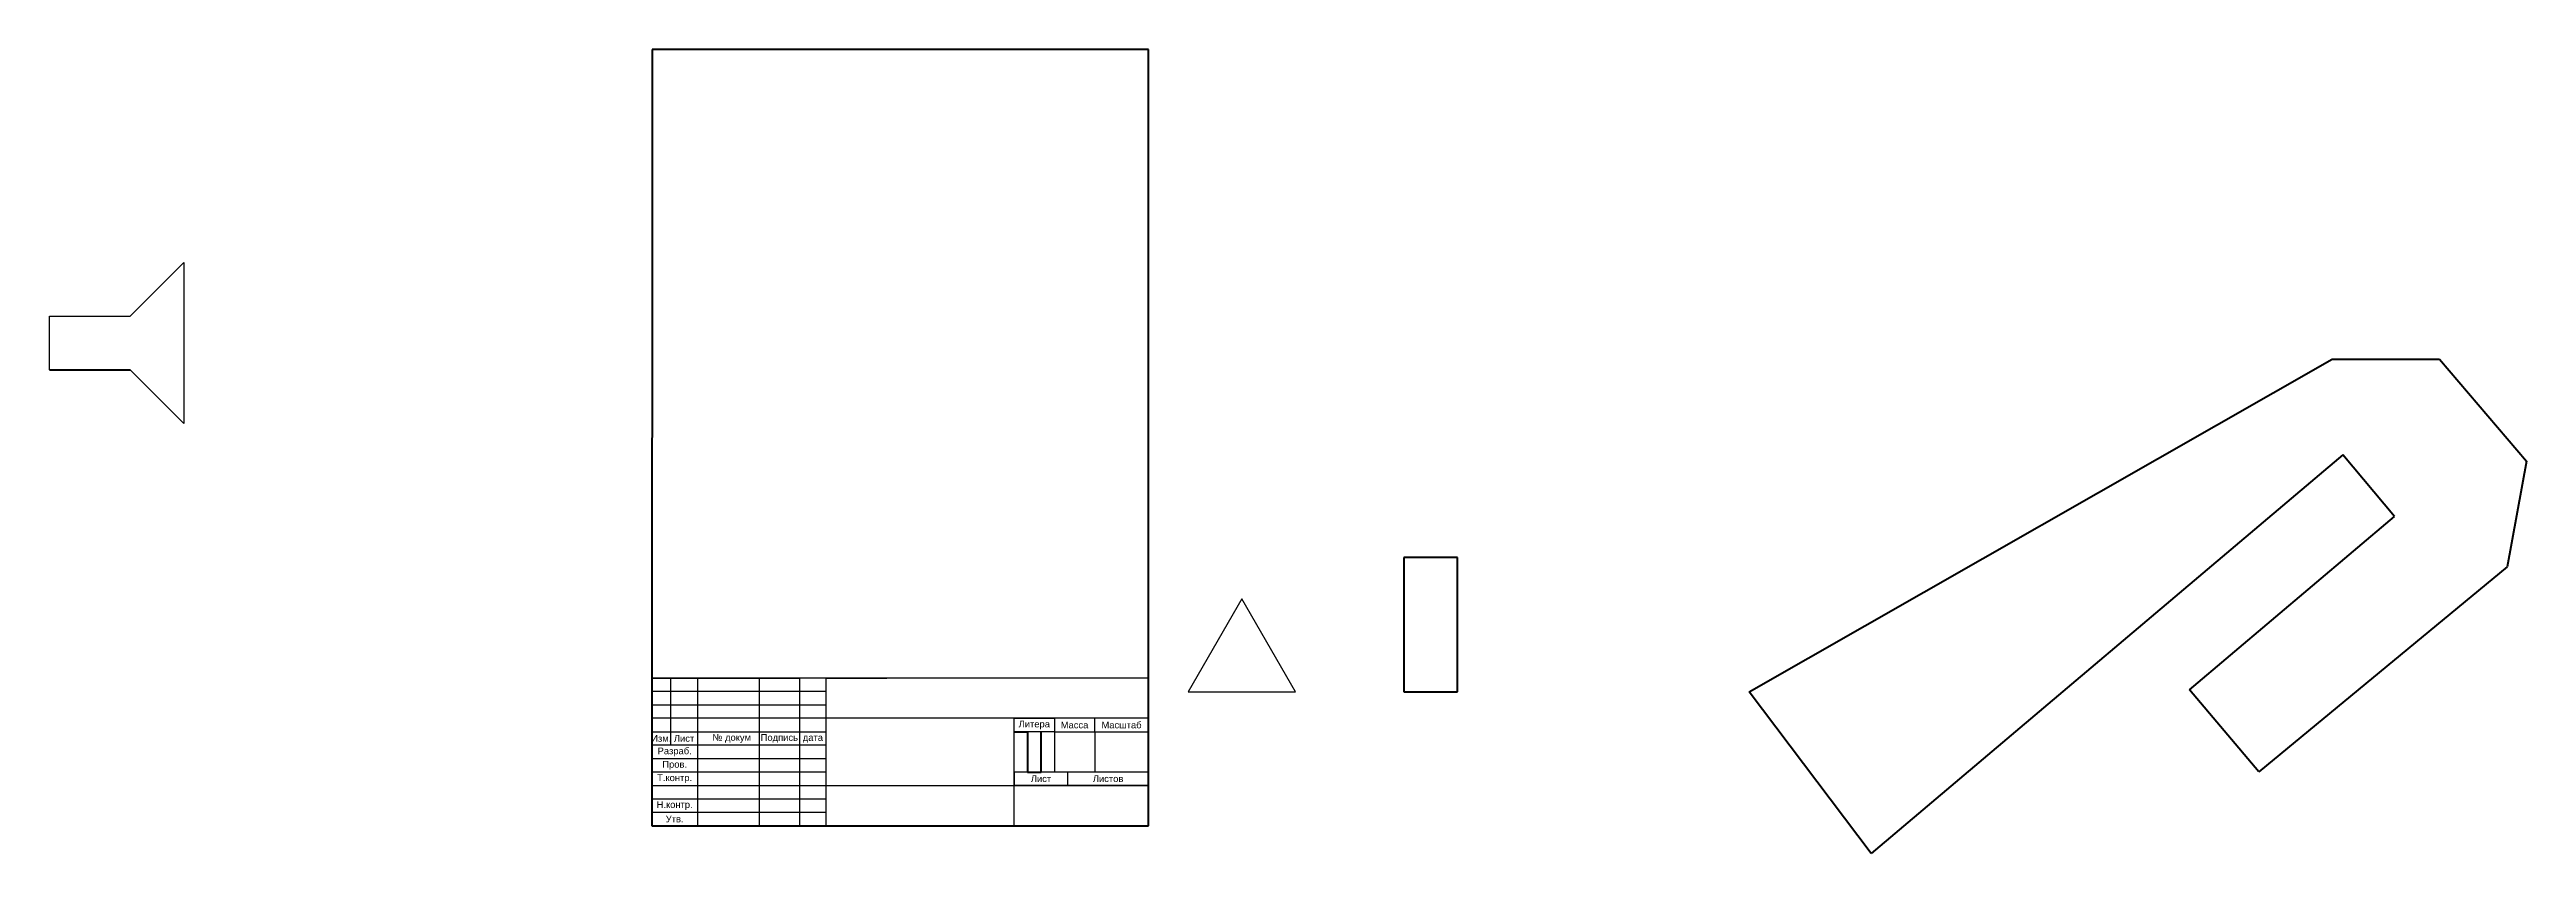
# Model space of a CAD drawing. Header units: millimetres. Extents: x 91 to 1726, y 23 to 322.
# Drawn here: x 91 to 1014, y 23 to 322 of the extents above; entities that cross this region are included whole.
import ezdxf

# ---------------------------------------------------------------- set-up
doc = ezdxf.new("R2010")
doc.units = ezdxf.units.MM
doc.layers.add('Основные', color=7, linetype='Continuous', lineweight=35)
doc.styles.get("Standard").update_dxf_attribs({"font": 'arial.ttf'})

msp = doc.modelspace()

# ---------------------------------------------------------------- linework, layer by layer
at = {"lineweight": 100}
for p, q in [((315.78, 322.07), (315.69, 33.07)), ((500.78, 322.07), (315.78, 322.07)), ((500.78, 35.07), (500.78, 322.07)), ((724.61, 82.92), (941.74, 206.85)), ((941.74, 206.85), (981.74, 206.85)), ((981.74, 206.85), (1014.17, 168.79)), ((91.27, 202.84), (121.27, 202.86)), ((945.73, 171.18), (770.02, 22.77)), ((965.02, 148.21), (945.73, 171.18)), ((1014.17, 168.79), (1006.97, 129.44)), ((888.62, 83.68), (965.02, 148.21)), ((615.9, 132.91), (595.9, 132.91)), ((595.9, 132.91), (595.9, 82.91)), ((615.9, 82.91), (615.9, 132.91)), ((1006.97, 129.44), (914.39, 53.09)), ((914.39, 53.09), (888.62, 83.68)), ((595.9, 82.91), (615.9, 82.91)), ((770.02, 22.77), (724.61, 82.92)), ((315.69, 33.07), (500.69, 33.07)), ((500.69, 33.07), (500.78, 35.07))]:
    msp.add_line(p, q, dxfattribs=at)
for p, q in [((121.27, 222.84), (141.28, 242.85)), ((141.28, 242.85), (141.28, 182.85)), ((91.27, 202.84), (91.27, 222.84)), ((91.27, 222.84), (121.27, 222.84)), ((141.28, 182.85), (121.27, 202.86)), ((535.54, 117.55), (515.54, 82.91)), ((555.54, 82.91), (535.54, 117.55)), ((500.69, 88.07), (315.69, 88.07)), ((315.69, 88.07), (315.69, 33.07)), ((315.69, 88.07), (332.69, 88.07)), ((315.69, 88.07), (322.69, 88.07)), ((380.69, 83.07), (315.69, 83.07)), ((322.69, 88.07), (322.69, 63.07)), ((332.69, 88.07), (332.69, 33.07)), ((332.69, 88.07), (355.69, 88.07)), ((355.69, 88.07), (355.69, 33.07)), ((355.69, 88.07), (370.69, 88.07)), ((370.69, 88.07), (370.69, 33.07)), ((380.69, 33.07), (380.69, 88.07)), ((380.69, 88.07), (403.22, 88.07)), ((380.69, 78.07), (380.69, 83.07)), ((500.69, 33.07), (500.69, 88.07)), ((500.69, 88.07), (500.69, 73.07)), ((315.69, 73.07), (315.69, 78.07)), ((315.69, 78.07), (380.69, 78.07)), ((515.54, 82.91), (555.54, 82.91)), ((380.69, 73.07), (315.69, 73.07)), ((315.69, 63.07), (315.69, 68.07)), ((315.69, 68.07), (380.69, 68.07)), ((500.69, 73.07), (380.69, 73.07)), ((380.69, 68.07), (380.69, 73.07)), ((450.69, 48.07), (450.69, 73.07)), ((450.69, 73.07), (465.69, 73.07)), ((450.69, 68.07), (450.69, 73.07)), ((465.69, 68.07), (450.69, 68.07)), ((465.69, 73.07), (465.69, 68.07)), ((465.69, 68.07), (480.69, 68.07)), ((465.69, 68.07), (465.69, 53.07)), ((480.69, 68.07), (480.69, 73.07)), ((480.69, 68.07), (500.69, 68.07)), ((480.69, 68.07), (480.69, 53.07)), ((380.69, 63.07), (315.69, 63.07)), ((315.69, 53.07), (315.69, 58.07)), ((315.69, 58.07), (380.69, 58.07)), ((380.69, 58.07), (380.69, 63.07)), ((380.69, 53.07), (315.69, 53.07)), ((315.69, 43.07), (315.69, 48.07)), ((315.69, 48.07), (380.69, 48.07)), ((380.69, 48.07), (380.69, 53.07)), ((380.69, 33.07), (380.69, 48.07)), ((380.69, 48.07), (500.69, 48.07)), ((470.69, 53.07), (450.69, 53.07)), ((450.69, 53.07), (450.69, 48.07)), ((500.69, 53.07), (450.69, 53.07)), ((450.69, 33.07), (450.69, 48.07)), ((500.69, 48.07), (450.69, 48.07)), ((450.69, 48.07), (470.69, 48.07)), ((470.69, 48.07), (470.69, 53.07)), ((500.69, 48.07), (500.69, 53.07)), ((500.69, 48.07), (500.69, 33.07)), ((315.69, 38.07), (315.69, 43.07)), ((315.69, 38.07), (315.69, 43.07)), ((315.69, 43.07), (380.69, 43.07)), ((315.69, 38.07), (380.69, 38.07)), ((315.69, 33.07), (500.69, 33.07)), ((500.69, 33.07), (380.69, 33.07)), ((500.69, 33.07), (450.69, 33.07))]:
    msp.add_line(p, q)
at = {"layer": 'Основные', "lineweight": 100}
for p, q in [((450.69, 68.07), (455.69, 68.07)), ((455.69, 68.07), (455.69, 53.07)), ((460.69, 53.07), (460.69, 68.07)), ((455.69, 53.07), (460.69, 53.07))]:
    msp.add_line(p, q, dxfattribs=at)

# ---------------------------------------------------------------- texts
at = {"char_height": 2.5, "attachment_point": 5}
for s, width, insert in [('Изм.', 7, (319.19, 65.57)), ('Лист', 10, (327.69, 65.57)), ('\\pxi-3,l4,t4;№^Iдокум', 23, (344.19, 65.57)), ('Подпись', 15, (363.19, 65.57)), ('дата', 10, (375.69, 65.57)), ('Литера', 15, (458.19, 70.57)), ('Масса', 15, (473.19, 70.57)), ('Масштаб', 20, (490.69, 70.57)), ('Разраб.', 17, (324.19, 60.57)), ('Пров.', 17, (324.19, 55.57)), ('Т.контр.', 17, (324.19, 50.57)), ('Лист', 20, (460.69, 50.57)), ('Листов', 30, (485.69, 50.57)), ('Н.контр.', 17, (324.19, 40.57)), ('Утв.', 17, (324.19, 35.57))]:
    msp.add_mtext_dynamic_manual_height_columns(s, width=width, gutter_width=12.5, heights=[0], dxfattribs=dict(at, insert=insert))

doc.saveas('drawing.dxf')
